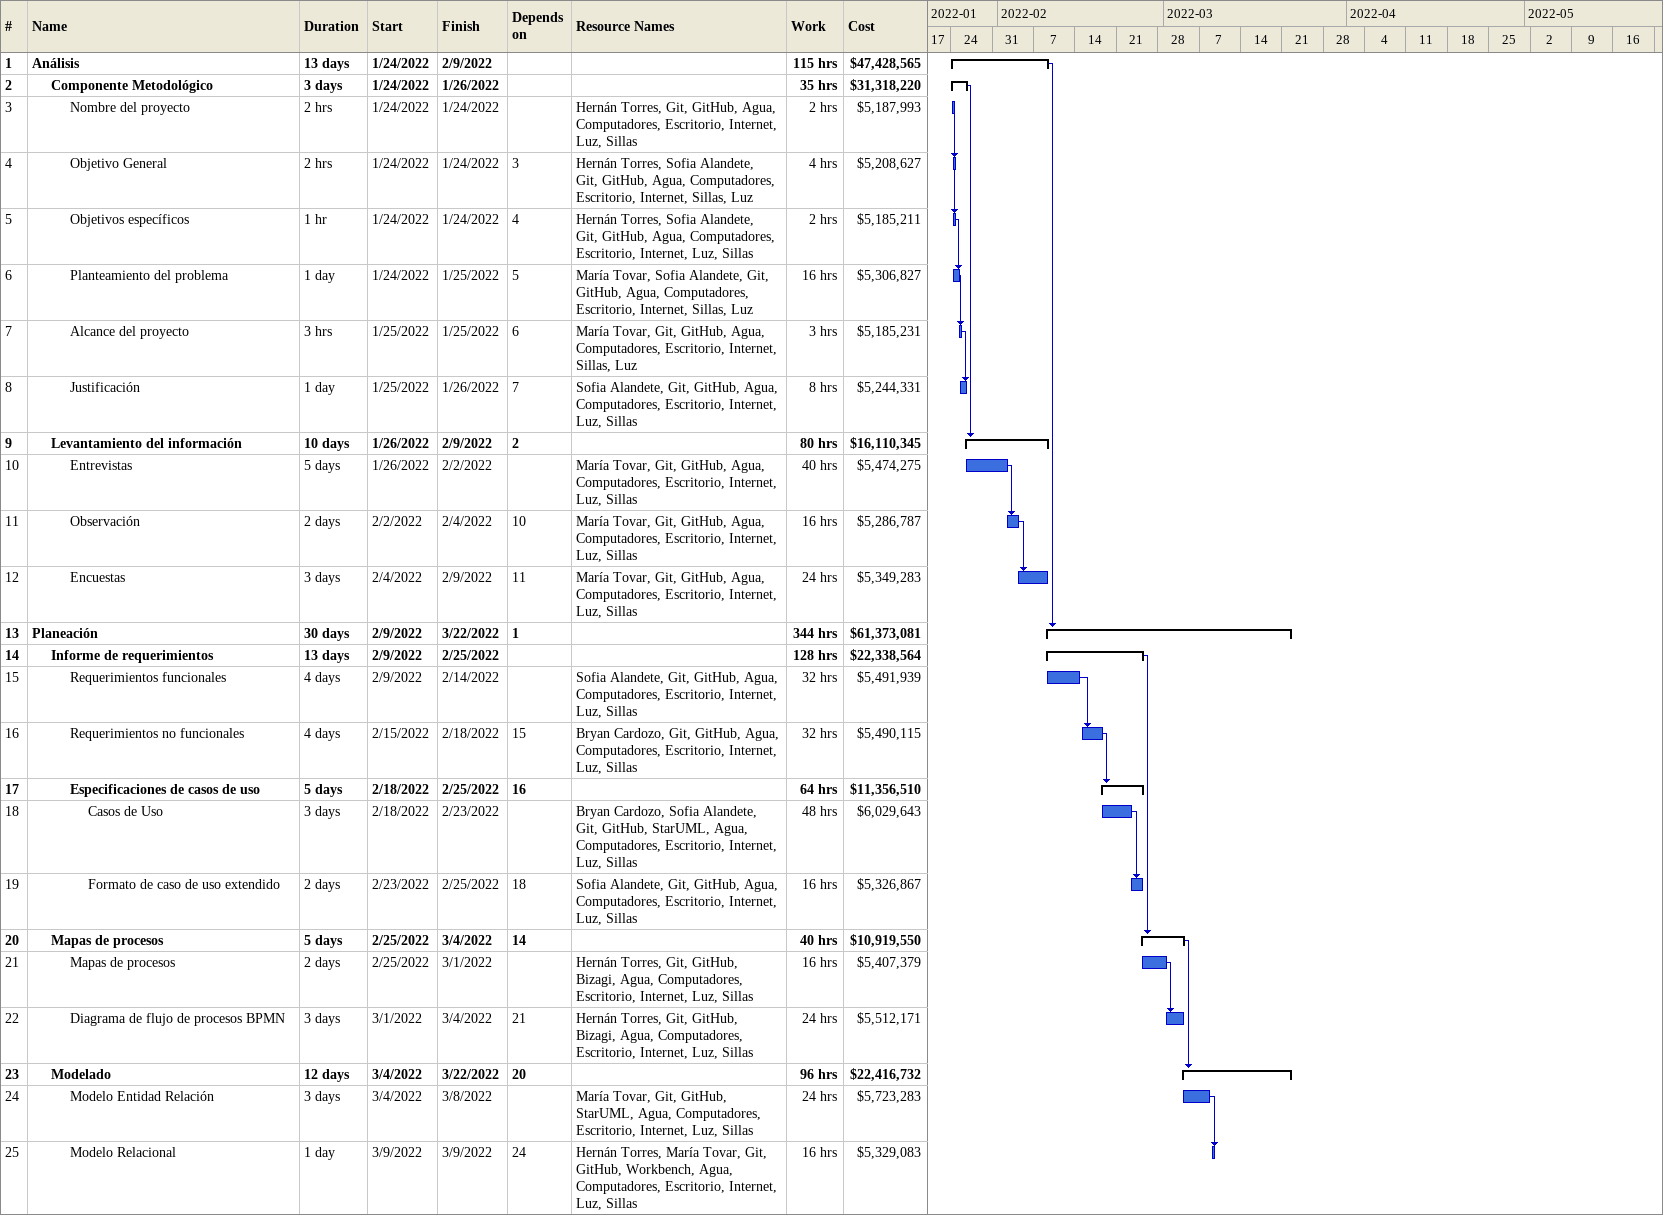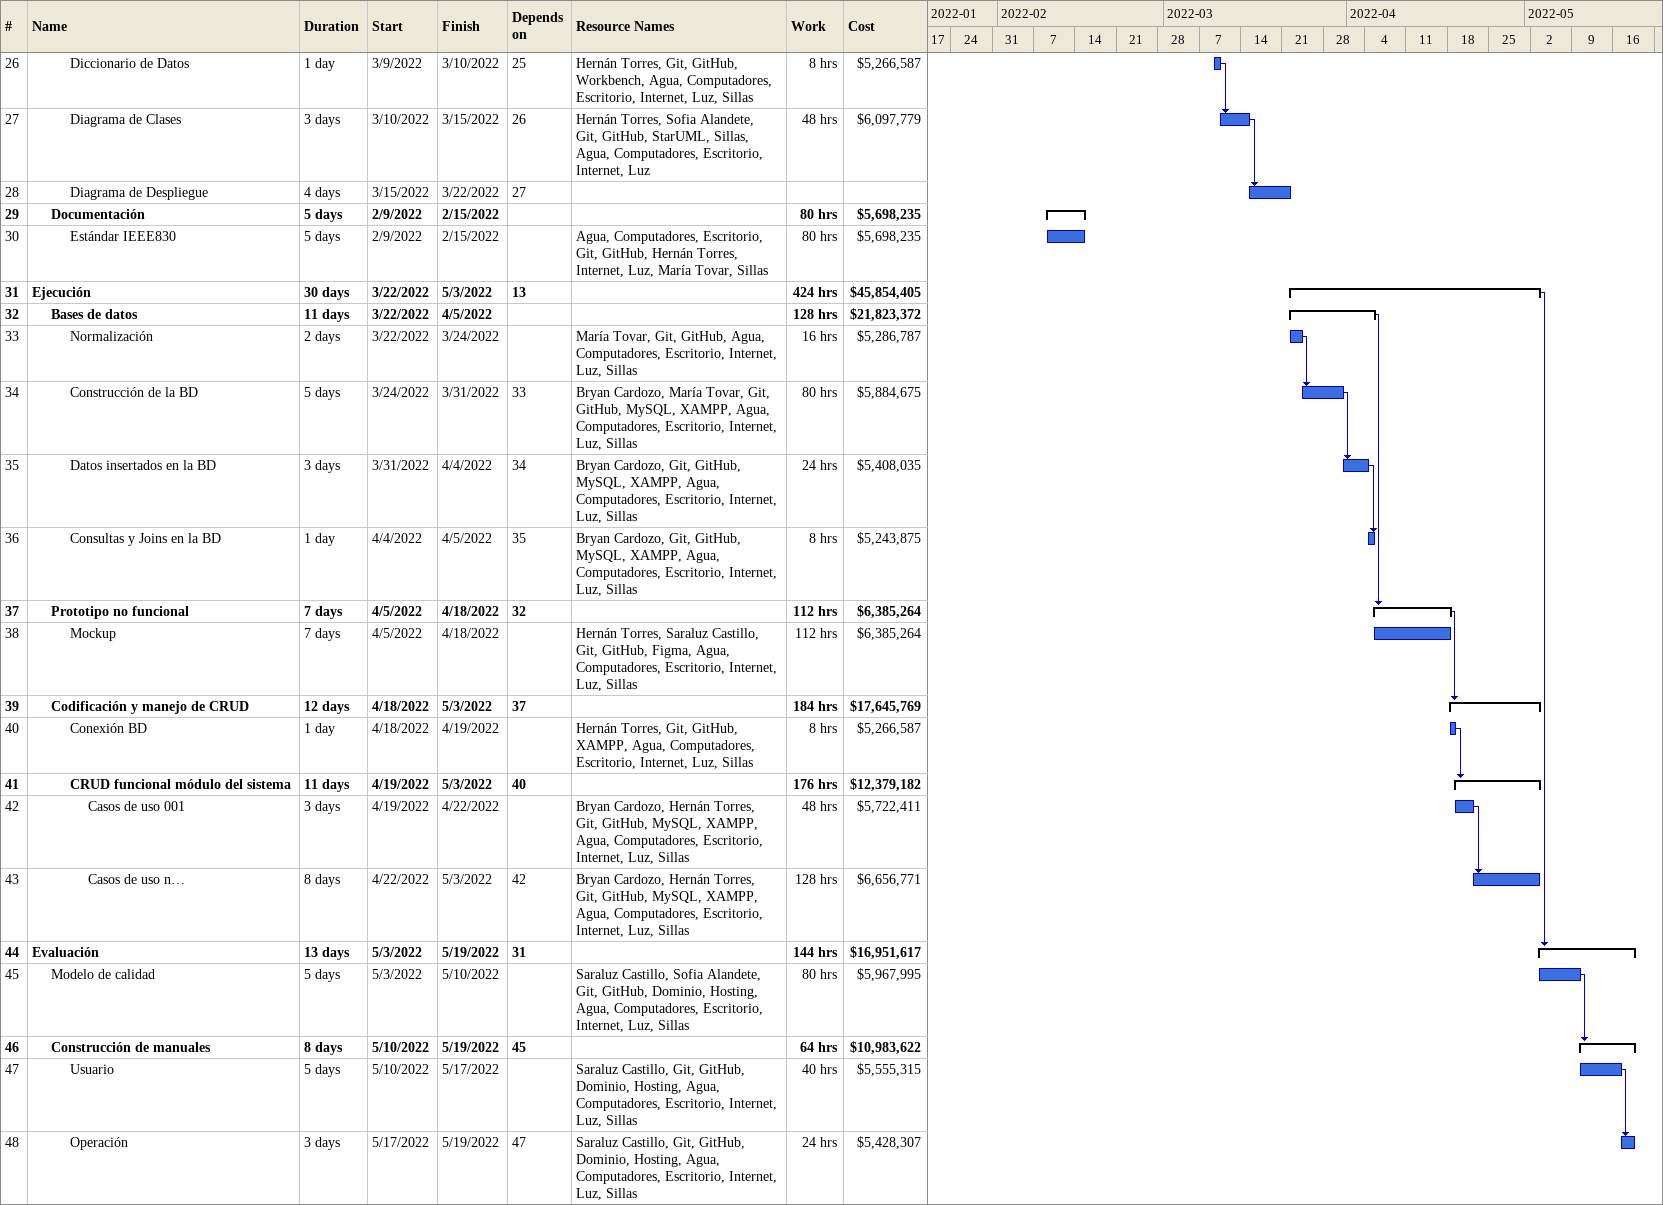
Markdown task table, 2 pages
| ID | Level | Task | Duration | Start | Finish | Predecessors | Resources | Work (h) | Cost ($) |
|---|---|---|---|---|---|---|---|---|---|
| 1 | 1 | **Análisis** | 13d | 2022-01-24 | 2022-02-09 |  |  | 115 | 47428565 |
| 2 | 2 | **Componente Metodológico** | 3d | 2022-01-24 | 2022-01-26 |  |  | 35 | 31318220 |
| 3 | 3 | Nombre del proyecto | 2h | 2022-01-24 | 2022-01-24 |  | Hernán Torres, Git, GitHub, Agua, Computadores, Escritorio, Internet, Luz, Sillas | 2 | 5187993 |
| 4 | 3 | Objetivo General | 2h | 2022-01-24 | 2022-01-24 | 3 | Hernán Torres, Sofia Alandete, Git, GitHub, Agua, Computadores, Escritorio, Internet, Sillas, Luz | 4 | 5208627 |
| 5 | 3 | Objetivos específicos | 1h | 2022-01-24 | 2022-01-24 | 4 | Hernán Torres, Sofia Alandete, Git, GitHub, Agua, Computadores, Escritorio, Internet, Luz, Sillas | 2 | 5185211 |
| 6 | 3 | Planteamiento del problema | 1d | 2022-01-24 | 2022-01-25 | 5 | María Tovar, Sofia Alandete, Git, GitHub, Agua, Computadores, Escritorio, Internet, Sillas, Luz | 16 | 5306827 |
| 7 | 3 | Alcance del proyecto | 3h | 2022-01-25 | 2022-01-25 | 6 | María Tovar, Git, GitHub, Agua, Computadores, Escritorio, Internet, Sillas, Luz | 3 | 5185231 |
| 8 | 3 | Justificación | 1d | 2022-01-25 | 2022-01-26 | 7 | Sofia Alandete, Git, GitHub, Agua, Computadores, Escritorio, Internet, Luz, Sillas | 8 | 5244331 |
| 9 | 2 | **Levantamiento del información** | 10d | 2022-01-26 | 2022-02-09 | 2 |  | 80 | 16110345 |
| 10 | 3 | Entrevistas | 5d | 2022-01-26 | 2022-02-02 |  | María Tovar, Git, GitHub, Agua, Computadores, Escritorio, Internet, Luz, Sillas | 40 | 5474275 |
| 11 | 3 | Observación | 2d | 2022-02-02 | 2022-02-04 | 10 | María Tovar, Git, GitHub, Agua, Computadores, Escritorio, Internet, Luz, Sillas | 16 | 5286787 |
| 12 | 3 | Encuestas | 3d | 2022-02-04 | 2022-02-09 | 11 | María Tovar, Git, GitHub, Agua, Computadores, Escritorio, Internet, Luz, Sillas | 24 | 5349283 |
| 13 | 1 | **Planeación** | 30d | 2022-02-09 | 2022-03-22 | 1 |  | 344 | 61373081 |
| 14 | 2 | **Informe de requerimientos** | 13d | 2022-02-09 | 2022-02-25 |  |  | 128 | 22338564 |
| 15 | 3 | Requerimientos funcionales | 4d | 2022-02-09 | 2022-02-14 |  | Sofia Alandete, Git, GitHub, Agua, Computadores, Escritorio, Internet, Luz, Sillas | 32 | 5491939 |
| 16 | 3 | Requerimientos no funcionales | 4d | 2022-02-15 | 2022-02-18 | 15 | Bryan Cardozo, Git, GitHub, Agua, Computadores, Escritorio, Internet, Luz, Sillas | 32 | 5490115 |
| 17 | 3 | **Especificaciones de casos de uso** | 5d | 2022-02-18 | 2022-02-25 | 16 |  | 64 | 11356510 |
| 18 | 4 | Casos de Uso | 3d | 2022-02-18 | 2022-02-23 |  | Bryan Cardozo, Sofia Alandete, Git, GitHub, StarUML, Agua, Computadores, Escritorio, Internet, Luz, Sillas | 48 | 6029643 |
| 19 | 4 | Formato de caso de uso extendido | 2d | 2022-02-23 | 2022-02-25 | 18 | Sofia Alandete, Git, GitHub, Agua, Computadores, Escritorio, Internet, Luz, Sillas | 16 | 5326867 |
| 20 | 2 | **Mapas de procesos** | 5d | 2022-02-25 | 2022-03-04 | 14 |  | 40 | 10919550 |
| 21 | 3 | Mapas de procesos | 2d | 2022-02-25 | 2022-03-01 |  | Hernán Torres, Git, GitHub, Bizagi, Agua, Computadores, Escritorio, Internet, Luz, Sillas | 16 | 5407379 |
| 22 | 3 | Diagrama de flujo de procesos BPMN | 3d | 2022-03-01 | 2022-03-04 | 21 | Hernán Torres, Git, GitHub, Bizagi, Agua, Computadores, Escritorio, Internet, Luz, Sillas | 24 | 5512171 |
| 23 | 2 | **Modelado** | 12d | 2022-03-04 | 2022-03-22 | 20 |  | 96 | 22416732 |
| 24 | 3 | Modelo Entidad Relación | 3d | 2022-03-04 | 2022-03-08 |  | María Tovar, Git, GitHub, StarUML, Agua, Computadores, Escritorio, Internet, Luz, Sillas | 24 | 5723283 |
| 25 | 3 | Modelo Relacional | 1d | 2022-03-09 | 2022-03-09 | 24 | Hernán Torres, María Tovar, Git, GitHub, Workbench, Agua, Computadores, Escritorio, Internet, Luz, Sillas | 16 | 5329083 |
| 26 | 3 | Diccionario de Datos | 1d | 2022-03-09 | 2022-03-10 | 25 | Hernán Torres, Git, GitHub, Workbench, Agua, Computadores, Escritorio, Internet, Luz, Sillas | 8 | 5266587 |
| 27 | 3 | Diagrama de Clases | 3d | 2022-03-10 | 2022-03-15 | 26 | Hernán Torres, Sofia Alandete, Git, GitHub, StarUML, Sillas, Agua, Computadores, Escritorio, Internet, Luz | 48 | 6097779 |
| 28 | 3 | Diagrama de Despliegue | 4d | 2022-03-15 | 2022-03-22 | 27 |  |  |  |
| 29 | 2 | **Documentación** | 5d | 2022-02-09 | 2022-02-15 |  |  | 80 | 5698235 |
| 30 | 3 | Estándar IEEE830 | 5d | 2022-02-09 | 2022-02-15 |  | Agua, Computadores, Escritorio, Git, GitHub, Hernán Torres, Internet, Luz, María Tovar, Sillas | 80 | 5698235 |
| 31 | 1 | **Ejecución** | 30d | 2022-03-22 | 2022-05-03 | 13 |  | 424 | 45854405 |
| 32 | 2 | **Bases de datos** | 11d | 2022-03-22 | 2022-04-05 |  |  | 128 | 21823372 |
| 33 | 3 | Normalización | 2d | 2022-03-22 | 2022-03-24 |  | María Tovar, Git, GitHub, Agua, Computadores, Escritorio, Internet, Luz, Sillas | 16 | 5286787 |
| 34 | 3 | Construcción de la BD | 5d | 2022-03-24 | 2022-03-31 | 33 | Bryan Cardozo, María Tovar, Git, GitHub, MySQL, XAMPP, Agua, Computadores, Escritorio, Internet, Luz, Sillas | 80 | 5884675 |
| 35 | 3 | Datos insertados en la BD | 3d | 2022-03-31 | 2022-04-04 | 34 | Bryan Cardozo, Git, GitHub, MySQL, XAMPP, Agua, Computadores, Escritorio, Internet, Luz, Sillas | 24 | 5408035 |
| 36 | 3 | Consultas y Joins en la BD | 1d | 2022-04-04 | 2022-04-05 | 35 | Bryan Cardozo, Git, GitHub, MySQL, XAMPP, Agua, Computadores, Escritorio, Internet, Luz, Sillas | 8 | 5243875 |
| 37 | 2 | **Prototipo no funcional** | 7d | 2022-04-05 | 2022-04-18 | 32 |  | 112 | 6385264 |
| 38 | 3 | Mockup | 7d | 2022-04-05 | 2022-04-18 |  | Hernán Torres, Saraluz Castillo, Git, GitHub, Figma, Agua, Computadores, Escritorio, Internet, Luz, Sillas | 112 | 6385264 |
| 39 | 2 | **Codificación y manejo de CRUD** | 12d | 2022-04-18 | 2022-05-03 | 37 |  | 184 | 17645769 |
| 40 | 3 | Conexión BD | 1d | 2022-04-18 | 2022-04-19 |  | Hernán Torres, Git, GitHub, XAMPP, Agua, Computadores, Escritorio, Internet, Luz, Sillas | 8 | 5266587 |
| 41 | 3 | **CRUD funcional módulo del sistema** | 11d | 2022-04-19 | 2022-05-03 | 40 |  | 176 | 12379182 |
| 42 | 4 | Casos de uso 001 | 3d | 2022-04-19 | 2022-04-22 |  | Bryan Cardozo, Hernán Torres, Git, GitHub, MySQL, XAMPP, Agua, Computadores, Escritorio, Internet, Luz, Sillas | 48 | 5722411 |
| 43 | 4 | Casos de uso n… | 8d | 2022-04-22 | 2022-05-03 | 42 | Bryan Cardozo, Hernán Torres, Git, GitHub, MySQL, XAMPP, Agua, Computadores, Escritorio, Internet, Luz, Sillas | 128 | 6656771 |
| 44 | 1 | **Evaluación** | 13d | 2022-05-03 | 2022-05-19 | 31 |  | 144 | 16951617 |
| 45 | 2 | Modelo de calidad | 5d | 2022-05-03 | 2022-05-10 |  | Saraluz Castillo, Sofia Alandete, Git, GitHub, Dominio, Hosting, Agua, Computadores, Escritorio, Internet, Luz, Sillas | 80 | 5967995 |
| 46 | 2 | **Construcción de manuales** | 8d | 2022-05-10 | 2022-05-19 | 45 |  | 64 | 10983622 |
| 47 | 3 | Usuario | 5d | 2022-05-10 | 2022-05-17 |  | Saraluz Castillo, Git, GitHub, Dominio, Hosting, Agua, Computadores, Escritorio, Internet, Luz, Sillas | 40 | 5555315 |
| 48 | 3 | Operación | 3d | 2022-05-17 | 2022-05-19 | 47 | Saraluz Castillo, Git, GitHub, Dominio, Hosting, Agua, Computadores, Escritorio, Internet, Luz, Sillas | 24 | 5428307 |
